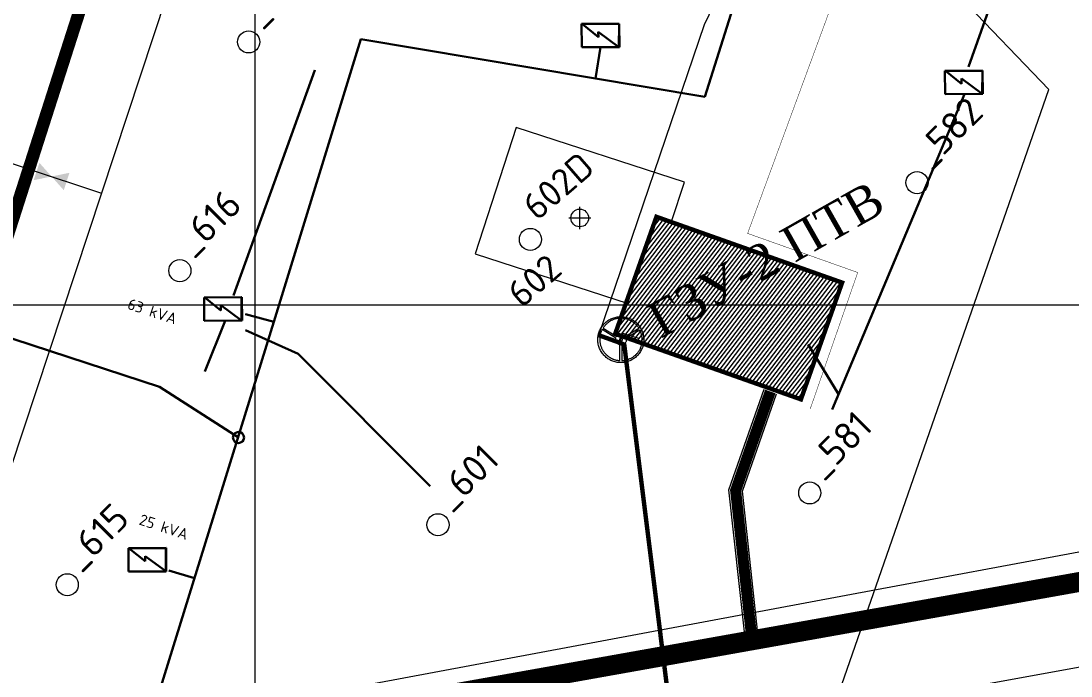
# Model space of a CAD drawing. Header units: millimetres. Extents: x 519 to 9564855, y -810 to 5021775.
# Drawn here: x 9529894.3 to 9530369, y 4999832.2 to 5000128.4 of the extents above; entities that cross this region are included whole.
import ezdxf

# ---------------------------------------------------------------- set-up
doc = ezdxf.new("R2010")
doc.units = ezdxf.units.MM
doc.header["$LTSCALE"] = 2
doc.header["$MEASUREMENT"] = 0
doc.header["$PDMODE"] = 2
doc.header["$PDSIZE"] = 5
for name, color, linetype in [('COMPOUND', 3, 'Continuous'), ('Existing roads', 41, 'Continuous'), ('GRID_PULKOVO', 7, 'Continuous'), ('OilColl&Flowlines', 3, 'Continuous'), ('OLD WELLS(dr.bfr2000)', 24, 'Continuous'), ('PPLINE_WAT', 7, 'WTR_LINE'), ('ROAD_ASF', 9, 'Continuous'), ('ROAD_GROUND', 9, 'Continuous'), ('Скважины на 2015 год', 7, 'Continuous')]:
    doc.layers.add(name, color=color, linetype=linetype)
for name, color, linetype, lineweight in [('Оптиковолоконный кабель', 220, 'CAB6', 20), ('Скважины на 2024 год-125', 10, 'Continuous', 40), ('Электро', 1, 'Continuous', 30), ('Электроснаб', 1, 'Continuous', 18), ('Электроснабжене', 1, 'Continuous', 18)]:
    doc.layers.add(name, color=color, linetype=linetype, lineweight=lineweight)
doc.styles.add('92051501$0$STANDARD', font='simplex.shx')
doc.styles.add('Elect', font='isocpeur.ttf')
doc.styles.get("Standard").update_dxf_attribs({"font": 'isocpeur.ttf', "width": 0.5})
doc.linetypes.add('CAB', pattern='A,0.7,-0.43403,["K",Standard,S=0.9,R=0,X=-0.4,Y=-0.3],-0.8', length=1.93403)
doc.linetypes.add('CAB6', pattern='A,0.9,-0.9,["6",Standard,S=0.9,R=0,X=-0.8,Y=-0.4],11', length=12.8)
doc.linetypes.add('WTR_LINE', pattern='A,0.5,-0.2,["W",92051501$0$STANDARD,S=0.1,R=0,X=-0.1,Y=-0.05],-0.05', length=0.75)

msp = doc.modelspace()

# ---------------------------------------------------------------- hatches: boundary and pattern name
at = {"layer": 'Скважины на 2015 год', "linetype": 'ByBlock', "lineweight": 0, "ltscale": 5}
h = msp.add_hatch(dxfattribs=at)
h.set_pattern_fill('ANSI31', color=5, scale=12, angle=7.5725136, style=0)
h.set_pattern_definition([(52.572513574, (745826.1212, -1212722.1794), (-1.19118473032, 0.9116353099), [])])
h.paths.add_polyline_path([(9530162.937, 4999986.955), (9530246.9053, 4999957.31913), (9530265.53022, 5000010.08974), (9530181.56192, 5000039.72561)])
h.paths.add_polyline_path([(9530184.3862, 4999974.60314), (9530289.60693, 5000034.30982), (9530272.74673, 5000064.02245), (9530167.526, 5000004.31577)], flags=9)

# ---------------------------------------------------------------- linework, layer by layer
at = {"color": 150, "lineweight": 0, "ltscale": 5}
for p in [(9530301.89313, 5000157.024), (9530240.27257, 4999756.28606)]:
    msp.add_line(p, (9530359.05983, 5000097.37946), dxfattribs=at)
at = {"color": 3, "lineweight": 0, "ltscale": 5, "const_width": 0.2}
msp.add_lwpolyline([(9530354.72173, 5000390.89491), (9530222.80436, 5000032.33098), (9530272.57376, 5000014.65996), (9530251.10349, 4999952.96528)], dxfattribs=at)
at = {"color": 3, "linetype": 'ByBlock', "lineweight": 0, "ltscale": 80}
msp.add_lwpolyline([(9529759.3, 5000107.3), (9529930.69135, 5000050.58971)], dxfattribs=at)
at = {"layer": 'COMPOUND', "lineweight": 0, "const_width": 2}
msp.add_lwpolyline([(9530246.9053, 4999957.31913), (9530162.937, 4999986.955), (9530181.57314, 5000039.83894), (9530265.53022, 5000010.08974), (9530246.9053, 4999957.31913)], dxfattribs=at)
at = {"layer": 'Existing roads', "lineweight": 0, "const_width": 5.7, "flags": 128}
msp.add_lwpolyline([(9529806.63412, 4999776.84575), (9529944.25, 5000206.25)], dxfattribs=at)
at = {"layer": 'GRID_PULKOVO', "lineweight": 0}
for p, q in [((9530000, 5010000), (9530000, 4992000)), ((9519000, 5000000), (9533000, 5000000))]:
    msp.add_line(p, q, dxfattribs=at)
at = {"layer": 'OilColl&Flowlines', "color": 3, "linetype": 'ByBlock', "lineweight": 0, "ltscale": 25}
msp.add_line((9529969.32587, 5000167.35196, -25.2319), (9529790.56897, 4999627.10811, -25.2319), dxfattribs=at)
at = {"layer": 'OilColl&Flowlines', "lineweight": 0}
for points in [[(9530155.46558, 4999986.30898), (9530203.237, 5000126.855), (9530467.437, 5000673.755), (9530528.837, 5000780.855), (9530529.737, 5000782.255), (9530535.937, 5000778.655), (9530619.037, 5000728.955)], [(9530165.46973, 4999994.69388), (9530165.46973, 4999994.69388), (9530165.99945, 4999994.68349), (9530166.51879, 4999994.64195), (9530167.03812, 4999994.56924), (9530167.54707, 4999994.48615), (9530168.04564, 4999994.36151), (9530168.53381, 4999994.22648), (9530169.02199, 4999994.06029), (9530169.48939, 4999993.87333), (9530169.9464, 4999993.6656), (9530170.39303, 4999993.43709), (9530170.82927, 4999993.18781), (9530171.25513, 4999992.91775), (9530171.66021, 4999992.62692), (9530172.05491, 4999992.31532), (9530172.42883, 4999991.99334), (9530172.79236, 4999991.65057), (9530173.13512, 4999991.28704), (9530173.4675, 4999990.91312), (9530173.7791, 4999990.51842), (9530174.06993, 4999990.11334), (9530174.33998, 4999989.68749), (9530174.58926, 4999989.25124), (9530174.81777, 4999988.80462), (9530175.03589, 4999988.3476), (9530175.22285, 4999987.86981), (9530175.38904, 4999987.39202), (9530175.52407, 4999986.89346), (9530175.63832, 4999986.3949), (9530175.7318, 4999985.88595), (9530175.80451, 4999985.36661), (9530175.84606, 4999984.83689), (9530175.85644, 4999984.30717), (9530175.85644, 4999984.30717), (9530175.84606, 4999983.76706), (9530175.80451, 4999983.23734), (9530175.7318, 4999982.718), (9530175.63832, 4999982.20905), (9530175.52407, 4999981.71049), (9530175.38904, 4999981.21193), (9530175.22285, 4999980.72375), (9530175.03589, 4999980.25635), (9530174.81777, 4999979.79934), (9530174.58926, 4999979.35271), (9530174.33998, 4999978.91647), (9530174.06993, 4999978.49061), (9530173.7791, 4999978.08553), (9530173.4675, 4999977.69083), (9530173.13512, 4999977.31691), (9530172.79236, 4999976.95338), (9530172.42883, 4999976.61062), (9530172.05491, 4999976.28863), (9530171.66021, 4999975.97703), (9530171.25513, 4999975.6862), (9530170.82927, 4999975.41615), (9530170.39303, 4999975.16686), (9530169.9464, 4999974.93836), (9530169.48939, 4999974.73062), (9530169.02199, 4999974.54366), (9530168.53381, 4999974.38786), (9530168.04564, 4999974.24245), (9530167.54707, 4999974.12819), (9530167.03812, 4999974.03471), (9530166.51879, 4999973.97239), (9530165.99945, 4999973.93085), (9530165.46973, 4999973.92046), (9530165.46973, 4999973.92046), (9530164.92962, 4999973.93085), (9530164.3999, 4999973.97239), (9530163.88056, 4999974.03471), (9530163.37162, 4999974.12819), (9530162.86267, 4999974.24245), (9530162.37449, 4999974.38786), (9530161.88632, 4999974.54366), (9530161.41891, 4999974.73062), (9530160.95151, 4999974.93836), (9530160.50488, 4999975.16686), (9530160.06864, 4999975.41615), (9530159.65317, 4999975.6862), (9530159.24809, 4999975.97703), (9530158.8534, 4999976.28863), (9530158.47948, 4999976.61062), (9530158.11594, 4999976.95338), (9530157.77318, 4999977.31691), (9530157.4408, 4999977.69083), (9530157.13959, 4999978.08553), (9530156.84876, 4999978.49061), (9530156.57871, 4999978.91647), (9530156.32943, 4999979.35271), (9530156.10092, 4999979.79934), (9530155.89318, 4999980.25635), (9530155.70622, 4999980.72375), (9530155.55042, 4999981.21193), (9530155.40501, 4999981.71049), (9530155.29076, 4999982.20905), (9530155.19727, 4999982.718), (9530155.13495, 4999983.23734), (9530155.09341, 4999983.76706), (9530155.08302, 4999984.30717), (9530155.08302, 4999984.30717), (9530155.09341, 4999984.83689), (9530155.13495, 4999985.36661), (9530155.19727, 4999985.88595), (9530155.29076, 4999986.3949), (9530155.40501, 4999986.89346), (9530155.55042, 4999987.39202), (9530155.70622, 4999987.86981), (9530155.89318, 4999988.3476), (9530156.10092, 4999988.80462), (9530156.32943, 4999989.25124), (9530156.57871, 4999989.68749), (9530156.84876, 4999990.11334), (9530157.13959, 4999990.51842), (9530157.4408, 4999990.91312), (9530157.77318, 4999991.28704), (9530158.11594, 4999991.65057), (9530158.47948, 4999991.99334), (9530158.8534, 4999992.31532), (9530159.24809, 4999992.62692), (9530159.65317, 4999992.91775), (9530160.06864, 4999993.18781), (9530160.50488, 4999993.43709), (9530160.95151, 4999993.6656), (9530161.41891, 4999993.87333), (9530161.88632, 4999994.06029), (9530162.37449, 4999994.22648), (9530162.86267, 4999994.36151), (9530163.37162, 4999994.48615), (9530163.88056, 4999994.56924), (9530164.3999, 4999994.64195), (9530164.92962, 4999994.68349), (9530165.46973, 4999994.69388)], [(9530163.60012, 4999985.73015), (9530163.60012, 4999985.73015), (9530163.80786, 4999985.97943), (9530164.04675, 4999986.19755), (9530164.30642, 4999986.37412), (9530164.56609, 4999986.50915), (9530164.84653, 4999986.60263), (9530165.13736, 4999986.67534), (9530165.42818, 4999986.7065), (9530165.71901, 4999986.7065), (9530165.99945, 4999986.67534), (9530166.27989, 4999986.61302), (9530166.53956, 4999986.52993), (9530166.77846, 4999986.41567), (9530167.00696, 4999986.28064), (9530167.19393, 4999986.11446), (9530167.36011, 4999985.93788), (9530167.49514, 4999985.73015), (9530173.58175, 4999989.54207), (9530173.58175, 4999989.54207), (9530173.43634, 4999989.78097), (9530173.27015, 4999990.00947), (9530173.10396, 4999990.23798), (9530172.92739, 4999990.46649), (9530172.74043, 4999990.68461), (9530172.55347, 4999990.90273), (9530172.34573, 4999991.11046), (9530172.138, 4999991.3182), (9530171.91988, 4999991.51555), (9530171.70176, 4999991.71289), (9530171.46286, 4999991.89985), (9530171.22397, 4999992.07643), (9530170.98507, 4999992.253), (9530170.73579, 4999992.41919), (9530170.47613, 4999992.58538), (9530170.21646, 4999992.73079), (9530169.9464, 4999992.87621), (9530169.67635, 4999993.02162), (9530169.39591, 4999993.14626), (9530169.11547, 4999993.2709), (9530168.83503, 4999993.38515), (9530168.5442, 4999993.48902), (9530168.25337, 4999993.5825), (9530167.96254, 4999993.6656), (9530167.66133, 4999993.74869), (9530167.36011, 4999993.81101), (9530167.0589, 4999993.87333), (9530166.7473, 4999993.92526), (9530166.44608, 4999993.95642), (9530166.13448, 4999993.98758), (9530165.82288, 4999993.99797), (9530165.51128, 4999994.00836), (9530165.51128, 4999994.00836), (9530165.19968, 4999993.99797), (9530164.88808, 4999993.98758), (9530164.57647, 4999993.95642), (9530164.26487, 4999993.92526), (9530163.96366, 4999993.87333), (9530163.66244, 4999993.8214), (9530163.36123, 4999993.75908), (9530163.0704, 4999993.68637), (9530162.76919, 4999993.59289), (9530162.48875, 4999993.49941), (9530162.19792, 4999993.40593), (9530161.91748, 4999993.29167), (9530161.64742, 4999993.16703), (9530161.37737, 4999993.04239), (9530161.10731, 4999992.90737), (9530160.84765, 4999992.76195), (9530160.58798, 4999992.61654), (9530160.3387, 4999992.45035), (9530160.08942, 4999992.28416), (9530159.85052, 4999992.11798), (9530159.62201, 4999991.93101), (9530159.39351, 4999991.74405), (9530159.17539, 4999991.55709), (9530158.95726, 4999991.34936), (9530158.74953, 4999991.14162), (9530158.55218, 4999990.93389), (9530158.36522, 4999990.71577), (9530158.17826, 4999990.48726), (9530158.00169, 4999990.25875), (9530157.82511, 4999990.03025), (9530157.66931, 4999989.79135), (9530157.51351, 4999989.54207), (9530163.60012, 4999985.73015)], [(9530165.06465, 4999981.91823), (9530165.06465, 4999981.91823), (9530164.82576, 4999982.00132), (9530164.59725, 4999982.0948), (9530164.36874, 4999982.21944), (9530164.16101, 4999982.35447), (9530163.96366, 4999982.51027), (9530163.78708, 4999982.67646), (9530163.6209, 4999982.86342), (9530163.48587, 4999983.06076), (9530163.36123, 4999983.2685), (9530163.25736, 4999983.48662), (9530163.18466, 4999983.71513), (9530163.13272, 4999983.95402), (9530163.11195, 4999984.2033), (9530163.12233, 4999984.45258), (9530163.16388, 4999984.70186), (9530163.23659, 4999984.96153), (9530157.03572, 4999988.85655), (9530157.03572, 4999988.85655), (9530156.9007, 4999988.60727), (9530156.77605, 4999988.35799), (9530156.6618, 4999988.09832), (9530156.55793, 4999987.83865), (9530156.45407, 4999987.5686), (9530156.36059, 4999987.28816), (9530156.27749, 4999987.0181), (9530156.20479, 4999986.72727), (9530156.14247, 4999986.44683), (9530156.09053, 4999986.156), (9530156.0386, 4999985.86518), (9530156.00744, 4999985.57435), (9530155.97628, 4999985.27313), (9530155.9555, 4999984.97192), (9530155.94512, 4999984.6707), (9530155.94512, 4999984.36949), (9530155.9555, 4999984.06828), (9530155.97628, 4999983.76706), (9530155.99705, 4999983.45546), (9530156.0386, 4999983.15424), (9530156.08015, 4999982.85303), (9530156.14247, 4999982.55182), (9530156.20479, 4999982.2506), (9530156.27749, 4999981.94939), (9530156.36059, 4999981.64817), (9530156.45407, 4999981.35734), (9530156.55793, 4999981.06652), (9530156.67219, 4999980.77569), (9530156.79683, 4999980.48486), (9530156.93186, 4999980.20442), (9530157.07727, 4999979.92398), (9530157.23307, 4999979.64354), (9530157.23307, 4999979.64354), (9530157.38887, 4999979.37348), (9530157.56544, 4999979.11381), (9530157.73163, 4999978.85415), (9530157.91859, 4999978.60487), (9530158.11594, 4999978.36597), (9530158.31329, 4999978.12708), (9530158.51064, 4999977.89857), (9530158.72876, 4999977.68045), (9530158.93649, 4999977.47271), (9530159.165, 4999977.26498), (9530159.39351, 4999977.06763), (9530159.6324, 4999976.88067), (9530159.87129, 4999976.69371), (9530160.11019, 4999976.52752), (9530160.35947, 4999976.36134), (9530160.61914, 4999976.20554), (9530160.86842, 4999976.04973), (9530161.13847, 4999975.91471), (9530161.39814, 4999975.77968), (9530161.6682, 4999975.65504), (9530161.93825, 4999975.54079), (9530162.21869, 4999975.43692), (9530162.48875, 4999975.33305), (9530162.76919, 4999975.24996), (9530163.06001, 4999975.16686), (9530163.34046, 4999975.09416), (9530163.6209, 4999975.03184), (9530163.91172, 4999974.9799), (9530164.20255, 4999974.92797), (9530164.48299, 4999974.89681), (9530164.77382, 4999974.87604), (9530165.06465, 4999974.85526), (9530165.06465, 4999981.91823)], [(9530167.85867, 4999984.96153), (9530167.85867, 4999984.96153), (9530167.921, 4999984.69148), (9530167.95216, 4999984.42142), (9530167.95216, 4999984.16176), (9530167.93138, 4999983.91247), (9530167.88984, 4999983.66319), (9530167.82751, 4999983.4243), (9530167.73403, 4999983.20618), (9530167.63017, 4999982.99844), (9530167.49514, 4999982.8011), (9530167.32895, 4999982.61414), (9530167.15238, 4999982.45833), (9530166.95503, 4999982.30253), (9530166.73691, 4999982.17789), (9530166.49802, 4999982.07403), (9530166.23835, 4999981.98055), (9530165.95791, 4999981.91823), (9530165.95791, 4999974.85526), (9530165.95791, 4999974.85526), (9530166.23835, 4999974.86565), (9530166.51879, 4999974.88642), (9530166.79923, 4999974.91758), (9530167.07967, 4999974.95913), (9530167.36011, 4999975.01106), (9530167.64055, 4999975.063), (9530167.921, 4999975.1357), (9530168.20144, 4999975.20841), (9530168.48188, 4999975.2915), (9530168.76232, 4999975.38499), (9530169.04276, 4999975.48885), (9530169.31281, 4999975.59272), (9530169.58287, 4999975.71736), (9530169.85292, 4999975.842), (9530170.12298, 4999975.97703), (9530170.38265, 4999976.12244), (9530170.64231, 4999976.26786), (9530170.90198, 4999976.43404), (9530171.15126, 4999976.60023), (9530171.40054, 4999976.7768), (9530171.63944, 4999976.95338), (9530171.87833, 4999977.15073), (9530172.10684, 4999977.34807), (9530172.33535, 4999977.55581), (9530172.55347, 4999977.76354), (9530172.7612, 4999977.99205), (9530172.96894, 4999978.22056), (9530173.16628, 4999978.45945), (9530173.35324, 4999978.69835), (9530173.54021, 4999978.94763), (9530173.70639, 4999979.20729), (9530173.87258, 4999979.47735), (9530173.87258, 4999979.47735), (9530174.02838, 4999979.75779), (9530174.17379, 4999980.03823), (9530174.30882, 4999980.32906), (9530174.43346, 4999980.6095), (9530174.53733, 4999980.90033), (9530174.6412, 4999981.20154), (9530174.73468, 4999981.49237), (9530174.81777, 4999981.7832), (9530174.89048, 4999982.08441), (9530174.96318, 4999982.38563), (9530175.01512, 4999982.67646), (9530175.05667, 4999982.97767), (9530175.08783, 4999983.27889), (9530175.11899, 4999983.5801), (9530175.12937, 4999983.87093), (9530175.13976, 4999984.17214), (9530175.13976, 4999984.47336), (9530175.11899, 4999984.76418), (9530175.09821, 4999985.05501), (9530175.06705, 4999985.35623), (9530175.03589, 4999985.64706), (9530174.98396, 4999985.9275), (9530174.93202, 4999986.21832), (9530174.85932, 4999986.49877), (9530174.78661, 4999986.77921), (9530174.70352, 4999987.05965), (9530174.61004, 4999987.34009), (9530174.51656, 4999987.61014), (9530174.4023, 4999987.86981), (9530174.28805, 4999988.13987), (9530174.16341, 4999988.39953), (9530174.02838, 4999988.64881), (9530167.85867, 4999984.96153)], [(9530164.80884, 4999982.96508), (9530166.437, 4999987.255), (9530173.937, 4999984.855)], [(9530165.55283, 4999984.96153), (9530165.55283, 4999984.96153), (9530165.4178, 4999984.95115), (9530165.29316, 4999984.9096), (9530165.18929, 4999984.84728), (9530165.08542, 4999984.77457), (9530165.01272, 4999984.6707), (9530164.9504, 4999984.56684), (9530164.90885, 4999984.4422), (9530164.89846, 4999984.30717), (9530164.89846, 4999984.30717), (9530164.90885, 4999984.17214), (9530164.9504, 4999984.05789), (9530165.01272, 4999983.94363), (9530165.08542, 4999983.85015), (9530165.18929, 4999983.76706), (9530165.29316, 4999983.71513), (9530165.4178, 4999983.67358), (9530165.55283, 4999983.66319), (9530165.55283, 4999983.66319), (9530165.68785, 4999983.67358), (9530165.80211, 4999983.71513), (9530165.91636, 4999983.76706), (9530166.00984, 4999983.85015), (9530166.09293, 4999983.94363), (9530166.14487, 4999984.05789), (9530166.18641, 4999984.17214), (9530166.1968, 4999984.30717), (9530166.1968, 4999984.30717), (9530166.18641, 4999984.4422), (9530166.14487, 4999984.56684), (9530166.09293, 4999984.6707), (9530166.00984, 4999984.77457), (9530165.91636, 4999984.84728), (9530165.80211, 4999984.9096), (9530165.68785, 4999984.95115), (9530165.55283, 4999984.96153)]]:
    msp.add_lwpolyline(points, dxfattribs=at)
at = {"layer": 'OilColl&Flowlines', "lineweight": 0, "const_width": 2}
msp.add_lwpolyline([(9530807.76635, 4999360.99414), (9530575.437, 4999452.555), (9530117.037, 4999610.455), (9530188.637, 4999808.955), (9530167.037, 4999981.955), (9530165.837, 4999982.555), (9530164.837, 4999982.955), (9530155.337, 4999986.355)], dxfattribs=at)
at = {"layer": 'OilColl&Flowlines', "linetype": 'ByBlock', "lineweight": 0, "ltscale": 25}
for points in [[(9529900.00041, 5000056.38631), (9529902.60018, 5000064.24341), (9529908.10475, 5000058.06339)], [(9529913.60931, 5000051.88337), (9529908.10475, 5000058.06339), (9529916.20909, 5000059.74047)]]:
    msp.add_solid(points, dxfattribs=at)
at = {"layer": 'OLD WELLS(dr.bfr2000)', "lineweight": 0}
for centre in [(9529997.2, 5000118.9), (9530299.4, 5000055.3), (9530124.6, 5000029.6), (9529966.1, 5000015.5), (9530250.9, 4999915), (9530082.8, 4999900.6), (9529915.2, 4999873.5)]:
    msp.add_circle(centre, 5, dxfattribs=at)
at = {"layer": 'PPLINE_WAT', "color": 5, "lineweight": 0, "ltscale": 2}
msp.add_lwpolyline([(9529678.04536, 4999710.05417), (9530509.067, 4999861.038), (9530574.027, 4999857.44), (9530635.798, 4999849.551), (9530710.92893, 4999832.69702), (9530791.425, 4999806.726), (9532887.30423, 4999049.66301), (9532891.568, 4999047.93), (9533000, 4999292.00293)], dxfattribs=at)
at = {"layer": 'ROAD_ASF', "lineweight": 0}
for points in [[(9527474.32311, 5000617.56906), (9528116.89056, 5000310.63684), (9528226.81042, 5000254.72721), (9528337.76363, 5000207.62802), (9528423.33384, 5000175.53919), (9528508.23721, 5000140.55539), (9528831.91636, 4999991.29355), (9528958.52373, 4999929.76891), (9529199.19997, 4999816.72519), (9529420.2383, 4999714.80045), (9529519.78295, 4999725.69735), (9530586.07899, 4999915.82845), (9531035.1768, 4999767.30001), (9531137.77581, 4999727.02189), (9531247.69257, 4999681.75617), (9532796.3991, 4999126.78216), (9532853.27595, 4999098.34373), (9532865.72759, 4999063.50198), (9532802.29469, 4998894.888), (9532387.6961, 4997953.31546)], [(9527471.737, 5000612.155), (9528114.237, 5000305.255), (9528224.27506, 5000249.28525), (9528335.537, 5000202.055), (9528421.137, 5000169.955), (9528505.837, 5000135.055), (9528829.3486, 4999985.87043), (9528955.937, 4999924.355), (9529196.66831, 4999811.28542), (9529419.237, 4999708.655), (9529520.637, 4999719.755), (9530585.637, 4999909.655), (9531033.137, 4999761.655), (9531135.537, 4999721.455), (9531245.537, 4999676.155), (9531543.14748, 4999569.50724)]]:
    msp.add_lwpolyline(points, dxfattribs=at)
at = {"layer": 'ROAD_GROUND', "color": 8, "lineweight": 0, "const_width": 9}
msp.add_lwpolyline([(9527473.0333, 5000614.86048), (9528115.56378, 5000307.94592), (9528225.54274, 5000252.00623), (9528336.65031, 5000204.84151), (9528422.23542, 5000172.7471), (9528507.0371, 5000137.8052), (9528830.63248, 4999988.58199), (9528957.24834, 4999927.05352), (9529197.94374, 4999814.00088), (9529419.73765, 4999711.72773), (9529520.20998, 4999722.72618), (9530585.85799, 4999912.74173), (9531034.1569, 4999764.47751), (9531136.65641, 4999724.23844), (9531246.61478, 4999678.95558), (9532795.21805, 4999124.01858), (9532850.85648, 4999096.19937), (9532862.5323, 4999063.52849), (9532799.51584, 4998896.0215), (9532384.95048, 4997954.52443)], dxfattribs=at)
at = {"layer": 'ROAD_GROUND', "lineweight": 0}
for points in [[(9530221.50534, 4999850.82137), (9530214.337, 4999916.455), (9530230.237, 4999961.855)], [(9530227.46987, 4999851.4728), (9530220.44914, 4999915.75492), (9530235.89976, 4999959.87179)]]:
    msp.add_lwpolyline(points, dxfattribs=at)
at = {"layer": 'ROAD_GROUND', "lineweight": 0, "const_width": 5}
msp.add_lwpolyline([(9530224.4876, 4999851.14709), (9530217.39307, 4999916.10496), (9530233.06838, 4999960.8634)], dxfattribs=at)
at = {"layer": 'Оптиковолоконный кабель', "linetype": 'CAB', "lineweight": 0, "ltscale": 0.5, "elevation": -37.2261}
msp.add_lwpolyline([(9531490.1621, 4999598.2241), (9531158.3562, 4999721.9177), (9531066.8075, 4999758.8072), (9531030.3198, 4999773.1715), (9530905.0902, 4999813.4667), (9530597.9783, 4999915.6749), (9530571.9531, 4999920.59), (9530548.2961, 4999920.9237), (9530281.0979, 4999871.2053), (9529883.41911, 4999796.94718)], dxfattribs=at)
at = {"layer": 'Скважины на 2024 год-125', "color": 0, "linetype": 'ByBlock', "lineweight": 0}
msp.add_lwpolyline([(9530188.42162, 5000037.6477), (9530194.21277, 5000055.47102), (9530118.12825, 5000080.19238), (9530099.58723, 5000023.12898), (9530168.77887, 5000000.64726)], dxfattribs=at)
at = {"layer": 'Скважины на 2024 год-125', "color": 0, "linetype": 'ByBlock', "lineweight": 0, "ltscale": 50}
msp.add_circle((9530146.9, 5000039.3), 4, dxfattribs=at)
at = {"layer": 'Скважины на 2024 год-125', "color": 0, "linetype": 'ByBlock', "lineweight": 0}
msp.add_point((9530146.9, 5000039.3), dxfattribs=at)
at = {"layer": 'Электро'}
for p, q in [((9530203.51116, 5000094.09313, 0), (9530245.27693, 5000227.48308, 1.15793)), ((9530147.75349, 5000127.04339), (9530164.80192, 5000127.14773)), ((9530147.8182, 5000116.47104), (9530147.75349, 5000127.04339)), ((9530164.70467, 5000127.04928), (9530148.10907, 5000126.94771)), ((9530148.10907, 5000126.94771), (9530155.32085, 5000121.12048)), ((9530164.63098, 5000116.60681), (9530164.70467, 5000127.04928)), ((9530164.80192, 5000127.14773), (9530164.86663, 5000116.57537)), ((9530155.32085, 5000121.12048), (9530155.30631, 5000123.49571)), ((9530155.30631, 5000123.49571), (9530164.63098, 5000116.60681)), ((9530047.87946, 5000120.22245, 0), (9530008.66187, 4999992.43005, 0)), ((9530203.51116, 5000094.09313, 0), (9530047.87946, 5000120.22245, 0)), ((9530164.86663, 5000116.57537), (9530147.8182, 5000116.47104)), ((9530156.34241, 5000116.52321), (9530153.9542, 5000102.2985, 0)), ((9530027.0986, 5000106.12484, 0), (9529990.32157, 5000004.21664, 0)), ((9530311.98724, 5000105.86658, 0), (9530329.03567, 5000105.97091, 0)), ((9530312.05194, 5000095.29423, 0), (9530311.98724, 5000105.86658, 0)), ((9530328.93842, 5000105.87246, 0), (9530312.34282, 5000105.7709, 0)), ((9530312.34282, 5000105.7709, 0), (9530319.5546, 5000099.94367, 0)), ((9530328.86473, 5000095.43, 0), (9530328.93842, 5000105.87246, 0)), ((9530329.03567, 5000105.97091, 0), (9530329.10037, 5000095.39856, 0)), ((9530319.5546, 5000099.94367, 0), (9530319.54006, 5000102.3189, 0)), ((9530319.54006, 5000102.3189, 0), (9530328.86473, 5000095.43, 0)), ((9530329.10037, 5000095.39856, 0), (9530312.05194, 5000095.29423, 0)), ((9529977.09114, 5000003.42776, 0), (9529994.13957, 5000003.5321, 0)), ((9529977.15584, 4999992.85541, 0), (9529977.09114, 5000003.42776, 0)), ((9529994.04232, 5000003.43365, 0), (9529977.44672, 5000003.33208, 0)), ((9529977.44672, 5000003.33208, 0), (9529984.6585, 4999997.50485, 0)), ((9529993.96863, 4999992.99118, 0), (9529994.04232, 5000003.43365, 0)), ((9529994.13957, 5000003.5321, 0), (9529994.20427, 4999992.95974, 0)), ((9529984.6585, 4999997.50485, 0), (9529984.64396, 4999999.88008, 0)), ((9529984.64396, 4999999.88008, 0), (9529993.96863, 4999992.99118, 0)), ((9530008.66187, 4999992.43005, 0), (9529995.85677, 4999995.83433, 0)), ((9530008.66187, 4999992.43005, -0.00006), (9529924.77819, 4999721.95058, -0.00006)), ((9529994.20427, 4999992.95974, 0), (9529977.15584, 4999992.85541, 0)), ((9529986.59257, 4999992.81781, 0), (9529977.47128, 4999969.92267, 0)), ((9529995.85677, 4999988.63341, 0), (9530019.6691, 4999977.89075, 0)), ((9530019.6691, 4999977.89075, 0), (9530079.27429, 4999918.11258, 0)), ((9529942.81743, 4999890.00875, 0), (9529959.86586, 4999890.11309, 0)), ((9529942.88213, 4999879.4364, 0), (9529942.81743, 4999890.00875, 0)), ((9529959.76861, 4999890.01464, 0), (9529943.17301, 4999889.91307, 0)), ((9529943.17301, 4999889.91307, 0), (9529950.38479, 4999884.08584, 0)), ((9529959.69492, 4999879.57218, 0), (9529959.76861, 4999890.01464, 0)), ((9529959.86586, 4999890.11309, 0), (9529959.93057, 4999879.54074, 0)), ((9529950.38479, 4999884.08584, 0), (9529950.37025, 4999886.46107, 0)), ((9529950.37025, 4999886.46107, 0), (9529959.69492, 4999879.57218, 0)), ((9529959.93057, 4999879.54074, 0), (9529942.88213, 4999879.4364, 0)), ((9529961.09877, 4999879.98706, -0.00006), (9529972.67643, 4999876.39648, -0.00006))]:
    msp.add_line(p, q, dxfattribs=at)
at = {"layer": 'Электро', "ltscale": 25}
for p, q in [((9530352.87614, 5000193.26929, 0), (9530322.67955, 5000107.64087, 0)), ((9530320.93174, 5000095.25072, 0), (9530261.07576, 4999952.70594, 0)), ((9530263.96916, 4999959.59647, 0), (9530250.22912, 4999982.03592))]:
    msp.add_line(p, q, dxfattribs=at)
at = {"layer": 'Электро', "ltscale": 0.5}
for p, q in [((9529956.955, 4999963.0342), (9529713.62766, 5000042.09605)), ((9529992.62381, 4999940.05752, -0.00006), (9529956.955, 4999963.0342))]:
    msp.add_line(p, q, dxfattribs=at)
at = {"layer": 'Электро'}
for centre, start, end in [((9529992.62379, 4999940.06754, -0.00006), 359.6392863, 179.6392863), ((9529992.62381, 4999940.05752, -0.00006), 359.6392864, 179.6392864), ((9529992.62379, 4999940.06754, -0.00006), 179.6392863, 359.6392863), ((9529992.62381, 4999940.05752, -0.00006), 179.6392864, 359.6392864)]:
    msp.add_arc(centre, 2.5, start, end, dxfattribs=at)
at = {"layer": 'Электроснаб', "color": 1, "linetype": 'ByBlock', "lineweight": 0}
for p, q in [((9530147.75349, 5000127.04339), (9530164.80192, 5000127.14773)), ((9530147.8182, 5000116.47104), (9530147.75349, 5000127.04339)), ((9530164.70467, 5000127.04928), (9530148.10907, 5000126.94771)), ((9530148.10907, 5000126.94771), (9530155.32085, 5000121.12048)), ((9530164.63098, 5000116.60681), (9530164.70467, 5000127.04928)), ((9530164.80192, 5000127.14773), (9530164.86663, 5000116.57537)), ((9530155.32085, 5000121.12048), (9530155.30631, 5000123.49571)), ((9530155.30631, 5000123.49571), (9530164.63098, 5000116.60681)), ((9530047.87946, 5000120.22245, 0), (9530008.66187, 4999992.43005, 0)), ((9530203.51116, 5000094.09313, 0), (9530047.87946, 5000120.22245, 0)), ((9530164.86663, 5000116.57537), (9530147.8182, 5000116.47104)), ((9530156.34241, 5000116.52321), (9530153.9542, 5000102.2985, 0)), ((9530027.0986, 5000106.12484, 0), (9529990.32157, 5000004.21664, 0)), ((9530311.98724, 5000105.86658, 0), (9530329.03567, 5000105.97091, 0)), ((9530312.05194, 5000095.29423, 0), (9530311.98724, 5000105.86658, 0)), ((9530328.93842, 5000105.87246, 0), (9530312.34282, 5000105.7709, 0)), ((9530312.34282, 5000105.7709, 0), (9530319.5546, 5000099.94367, 0)), ((9530328.86473, 5000095.43, 0), (9530328.93842, 5000105.87246, 0)), ((9530329.03567, 5000105.97091, 0), (9530329.10037, 5000095.39856, 0)), ((9530319.5546, 5000099.94367, 0), (9530319.54006, 5000102.3189, 0)), ((9530319.54006, 5000102.3189, 0), (9530328.86473, 5000095.43, 0)), ((9530329.10037, 5000095.39856, 0), (9530312.05194, 5000095.29423, 0)), ((9529977.09114, 5000003.42776, 0), (9529994.13957, 5000003.5321, 0)), ((9529977.15584, 4999992.85541, 0), (9529977.09114, 5000003.42776, 0)), ((9529994.04232, 5000003.43365, 0), (9529977.44672, 5000003.33208, 0)), ((9529977.44672, 5000003.33208, 0), (9529984.6585, 4999997.50485, 0)), ((9529993.96863, 4999992.99118, 0), (9529994.04232, 5000003.43365, 0)), ((9529994.13957, 5000003.5321, 0), (9529994.20427, 4999992.95974, 0)), ((9529984.6585, 4999997.50485, 0), (9529984.64396, 4999999.88008, 0)), ((9529984.64396, 4999999.88008, 0), (9529993.96863, 4999992.99118, 0)), ((9530008.66187, 4999992.43005, 0), (9529995.85677, 4999995.83433, 0)), ((9530008.66187, 4999992.43005, -0.00006), (9529924.77819, 4999721.95058, -0.00006)), ((9529994.20427, 4999992.95974, 0), (9529977.15584, 4999992.85541, 0)), ((9529986.59257, 4999992.81781, 0), (9529977.47128, 4999969.92267, 0)), ((9529995.85677, 4999988.63341, 0), (9530019.6691, 4999977.89075, 0)), ((9530019.6691, 4999977.89075, 0), (9530079.27429, 4999918.11258, 0)), ((9529942.81743, 4999890.00875, 0), (9529959.86586, 4999890.11309, 0)), ((9529942.88213, 4999879.4364, 0), (9529942.81743, 4999890.00875, 0)), ((9529959.76861, 4999890.01464, 0), (9529943.17301, 4999889.91307, 0)), ((9529943.17301, 4999889.91307, 0), (9529950.38479, 4999884.08584, 0)), ((9529959.69492, 4999879.57218, 0), (9529959.76861, 4999890.01464, 0)), ((9529959.86586, 4999890.11309, 0), (9529959.93057, 4999879.54074, 0)), ((9529950.38479, 4999884.08584, 0), (9529950.37025, 4999886.46107, 0)), ((9529950.37025, 4999886.46107, 0), (9529959.69492, 4999879.57218, 0)), ((9529959.93057, 4999879.54074, 0), (9529942.88213, 4999879.4364, 0)), ((9529961.09877, 4999879.98706, -0.00006), (9529972.67643, 4999876.39648, -0.00006))]:
    msp.add_line(p, q, dxfattribs=at)
at = {"layer": 'Электроснаб', "color": 1, "linetype": 'ByBlock', "lineweight": 0, "ltscale": 25}
for p, q in [((9530320.93174, 5000095.25072, 0), (9530261.07576, 4999952.70594, 0)), ((9530263.96916, 4999959.59647, 0), (9530250.22912, 4999982.03592))]:
    msp.add_line(p, q, dxfattribs=at)
at = {"layer": 'Электроснаб', "color": 1, "linetype": 'ByBlock', "lineweight": 0, "ltscale": 0.5}
for p, q in [((9529956.955, 4999963.0342), (9529713.62766, 5000042.09605)), ((9529992.62381, 4999940.05752, -0.00006), (9529956.955, 4999963.0342))]:
    msp.add_line(p, q, dxfattribs=at)
at = {"layer": 'Электроснаб', "color": 1, "linetype": 'ByBlock', "lineweight": 0}
for centre, start, end in [((9529992.62379, 4999940.06754, -0.00006), 359.6392863, 179.6392863), ((9529992.62381, 4999940.05752, -0.00006), 359.6392864, 179.6392864), ((9529992.62379, 4999940.06754, -0.00006), 179.6392863, 359.6392863), ((9529992.62381, 4999940.05752, -0.00006), 179.6392864, 359.6392864)]:
    msp.add_arc(centre, 2.5, start, end, dxfattribs=at)
at = {"layer": 'Электроснабжене', "color": 1, "linetype": 'ByBlock', "lineweight": 0}
for p, q in [((9530147.75349, 5000127.04339), (9530164.80192, 5000127.14773)), ((9530147.8182, 5000116.47104), (9530147.75349, 5000127.04339)), ((9530164.70467, 5000127.04928), (9530148.10907, 5000126.94771)), ((9530148.10907, 5000126.94771), (9530155.32085, 5000121.12048)), ((9530164.63098, 5000116.60681), (9530164.70467, 5000127.04928)), ((9530164.80192, 5000127.14773), (9530164.86663, 5000116.57537)), ((9530155.32085, 5000121.12048), (9530155.30631, 5000123.49571)), ((9530155.30631, 5000123.49571), (9530164.63098, 5000116.60681)), ((9530047.87946, 5000120.22245, 0), (9530008.66187, 4999992.43005, 0)), ((9530203.51116, 5000094.09313, 0), (9530047.87946, 5000120.22245, 0)), ((9530164.86663, 5000116.57537), (9530147.8182, 5000116.47104)), ((9530156.34241, 5000116.52321), (9530153.9542, 5000102.2985, 0)), ((9530027.0986, 5000106.12484, 0), (9529990.32157, 5000004.21664, 0)), ((9530311.98724, 5000105.86658, 0), (9530329.03567, 5000105.97091, 0)), ((9530312.05194, 5000095.29423, 0), (9530311.98724, 5000105.86658, 0)), ((9530328.93842, 5000105.87246, 0), (9530312.34282, 5000105.7709, 0)), ((9530312.34282, 5000105.7709, 0), (9530319.5546, 5000099.94367, 0)), ((9530328.86473, 5000095.43, 0), (9530328.93842, 5000105.87246, 0)), ((9530329.03567, 5000105.97091, 0), (9530329.10037, 5000095.39856, 0)), ((9530319.5546, 5000099.94367, 0), (9530319.54006, 5000102.3189, 0)), ((9530319.54006, 5000102.3189, 0), (9530328.86473, 5000095.43, 0)), ((9530329.10037, 5000095.39856, 0), (9530312.05194, 5000095.29423, 0)), ((9529977.09114, 5000003.42776, 0), (9529994.13957, 5000003.5321, 0)), ((9529977.15584, 4999992.85541, 0), (9529977.09114, 5000003.42776, 0)), ((9529994.04232, 5000003.43365, 0), (9529977.44672, 5000003.33208, 0)), ((9529977.44672, 5000003.33208, 0), (9529984.6585, 4999997.50485, 0)), ((9529993.96863, 4999992.99118, 0), (9529994.04232, 5000003.43365, 0)), ((9529994.13957, 5000003.5321, 0), (9529994.20427, 4999992.95974, 0)), ((9529984.6585, 4999997.50485, 0), (9529984.64396, 4999999.88008, 0)), ((9529984.64396, 4999999.88008, 0), (9529993.96863, 4999992.99118, 0)), ((9530008.66187, 4999992.43005, 0), (9529995.85677, 4999995.83433, 0)), ((9530008.66187, 4999992.43005, -0.00006), (9529924.77819, 4999721.95058, -0.00006)), ((9529994.20427, 4999992.95974, 0), (9529977.15584, 4999992.85541, 0)), ((9529986.59257, 4999992.81781, 0), (9529977.47128, 4999969.92267, 0)), ((9529995.85677, 4999988.63341, 0), (9530019.6691, 4999977.89075, 0)), ((9530019.6691, 4999977.89075, 0), (9530079.27429, 4999918.11258, 0)), ((9529942.81743, 4999890.00875, 0), (9529959.86586, 4999890.11309, 0)), ((9529942.88213, 4999879.4364, 0), (9529942.81743, 4999890.00875, 0)), ((9529959.76861, 4999890.01464, 0), (9529943.17301, 4999889.91307, 0)), ((9529943.17301, 4999889.91307, 0), (9529950.38479, 4999884.08584, 0)), ((9529959.69492, 4999879.57218, 0), (9529959.76861, 4999890.01464, 0)), ((9529959.86586, 4999890.11309, 0), (9529959.93057, 4999879.54074, 0)), ((9529950.38479, 4999884.08584, 0), (9529950.37025, 4999886.46107, 0)), ((9529950.37025, 4999886.46107, 0), (9529959.69492, 4999879.57218, 0)), ((9529959.93057, 4999879.54074, 0), (9529942.88213, 4999879.4364, 0)), ((9529961.09877, 4999879.98706, -0.00006), (9529972.67643, 4999876.39648, -0.00006))]:
    msp.add_line(p, q, dxfattribs=at)
at = {"layer": 'Электроснабжене', "color": 1, "linetype": 'ByBlock', "lineweight": 0, "ltscale": 25}
for p, q in [((9530320.93174, 5000095.25072, 0), (9530261.07576, 4999952.70594, 0)), ((9530263.96916, 4999959.59647, 0), (9530250.22912, 4999982.03592))]:
    msp.add_line(p, q, dxfattribs=at)
at = {"layer": 'Электроснабжене', "color": 1, "linetype": 'ByBlock', "lineweight": 0, "ltscale": 0.5}
for p, q in [((9529956.955, 4999963.0342), (9529713.62766, 5000042.09605)), ((9529992.62381, 4999940.05752, -0.00006), (9529956.955, 4999963.0342))]:
    msp.add_line(p, q, dxfattribs=at)
at = {"layer": 'Электроснабжене', "color": 1, "linetype": 'ByBlock', "lineweight": 0}
for centre, start, end in [((9529992.62379, 4999940.06754, -0.00006), 359.6392863, 179.6392863), ((9529992.62381, 4999940.05752, -0.00006), 359.6392864, 179.6392864), ((9529992.62379, 4999940.06754, -0.00006), 179.6392863, 359.6392863), ((9529992.62381, 4999940.05752, -0.00006), 179.6392864, 359.6392864)]:
    msp.add_arc(centre, 2.5, start, end, dxfattribs=at)

# ---------------------------------------------------------------- texts
at = {"layer": 'COMPOUND', "color": 0, "lineweight": 0, "insert": (9530162.68322, 5000021.82001, -0.00006), "char_height": 16, "attachment_point": 1, "rotation": 29.5724029, "style": 'Elect'}
msp.add_mtext('{\\fArial|b0|i0|c0|p34;\\P\\fTimes New Roman|b0|i0|c204|p18;ГЗУ-\\fTimes New Roman|b0|i0|c0|p18;2\\fTimes New Roman|b0|i0|c204|p18; ПТВ}', dxfattribs=at)
at = {"layer": 'OLD WELLS(dr.bfr2000)', "lineweight": 0, "style": 'Elect'}
for s, height, rotation, p in [(' _617', 12.5, 44.9999999, (9529997.2, 5000118.9)), (' _582', 12.5, 44.9999999, (9530299.4, 5000055.3)), (' _616', 12.5, 44.9999999, (9529966.1, 5000015.5)), (' 602', 12, 41, (9530115.02512, 4999993.2053)), (' _581', 12.5, 44.9999999, (9530250.9, 4999915)), (' _601', 12.5, 44.9999999, (9530082.8, 4999900.6)), (' _615', 12.5, 44.9999999, (9529915.2, 4999873.5))]:
    msp.add_text(s, height=height, rotation=rotation, dxfattribs=at).set_placement(p)
at = {"layer": 'Скважины на 2024 год-125', "color": 0, "linetype": 'ByBlock', "lineweight": 0, "style": 'Elect'}
msp.add_text('602D', height=12, rotation=41, dxfattribs=at).set_placement((9530127.68192, 5000037.60381))
at = {"layer": 'Электро'}
for s, p in [('63 kVA', (9529942.00371, 4999998.3257, -0.00006)), ('25 kVA', (9529947.2358, 4999900.83465, -0.00006))]:
    msp.add_text(s, height=5, rotation=341.691556, dxfattribs=at).set_placement(p)
at = {"layer": 'Электроснаб', "color": 1, "linetype": 'ByBlock', "lineweight": 0}
for s, p in [('63 kVA', (9529942.00371, 4999998.3257, -0.00006)), ('25 kVA', (9529947.2358, 4999900.83465, -0.00006))]:
    msp.add_text(s, height=5, rotation=341.691556, dxfattribs=at).set_placement(p)
at = {"layer": 'Электроснабжене', "color": 1, "linetype": 'ByBlock', "lineweight": 0}
for s, p in [('63 kVA', (9529942.00371, 4999998.3257, -0.00006)), ('25 kVA', (9529947.2358, 4999900.83465, -0.00006))]:
    msp.add_text(s, height=5, rotation=341.691556, dxfattribs=at).set_placement(p)

doc.saveas('drawing.dxf')
